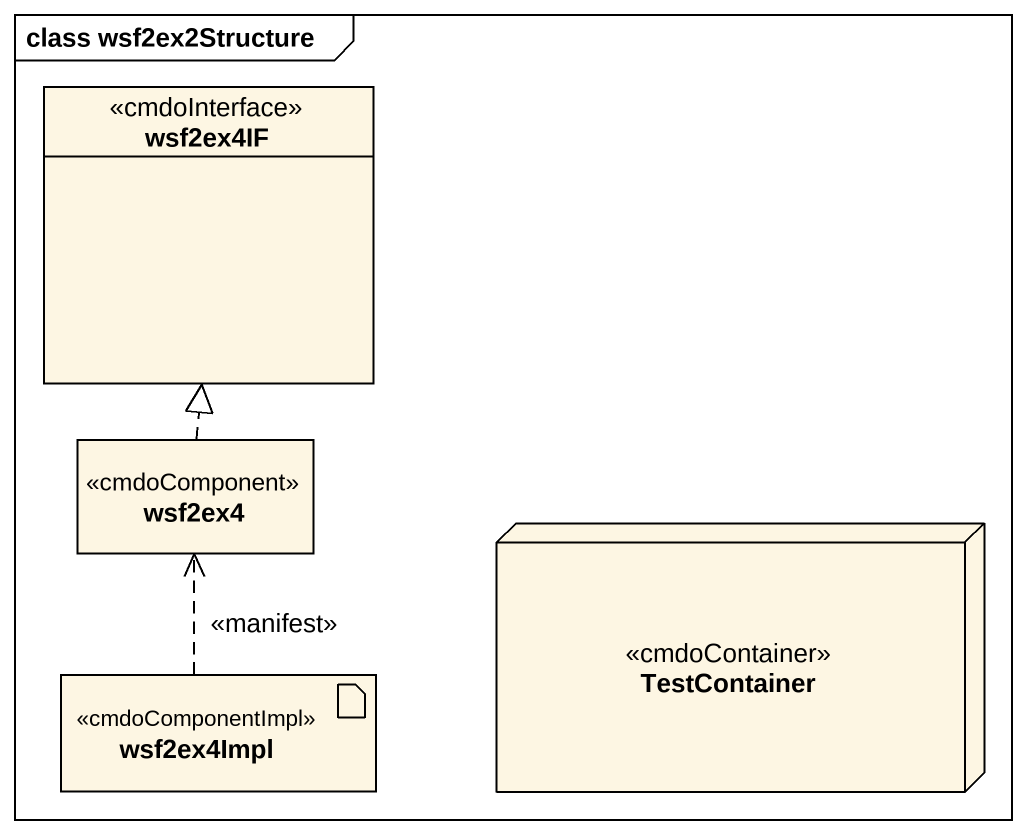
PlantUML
@startuml
mainframe class wsf2ex2Structure
allowmixing
hide circle
hide empty members
interface wsf2ex4IF <<cmdoInterface>>
class wsf2ex4 <<cmdoComponent>>
node TestContainer <<cmdoContainer>>
artifact wsf2ex4Impl <<cmdoComponentImpl>>
wsf2ex4 .up.|> wsf2ex4IF
wsf2ex4Impl .up.> wsf2ex4 : <<manifest>>
@enduml
